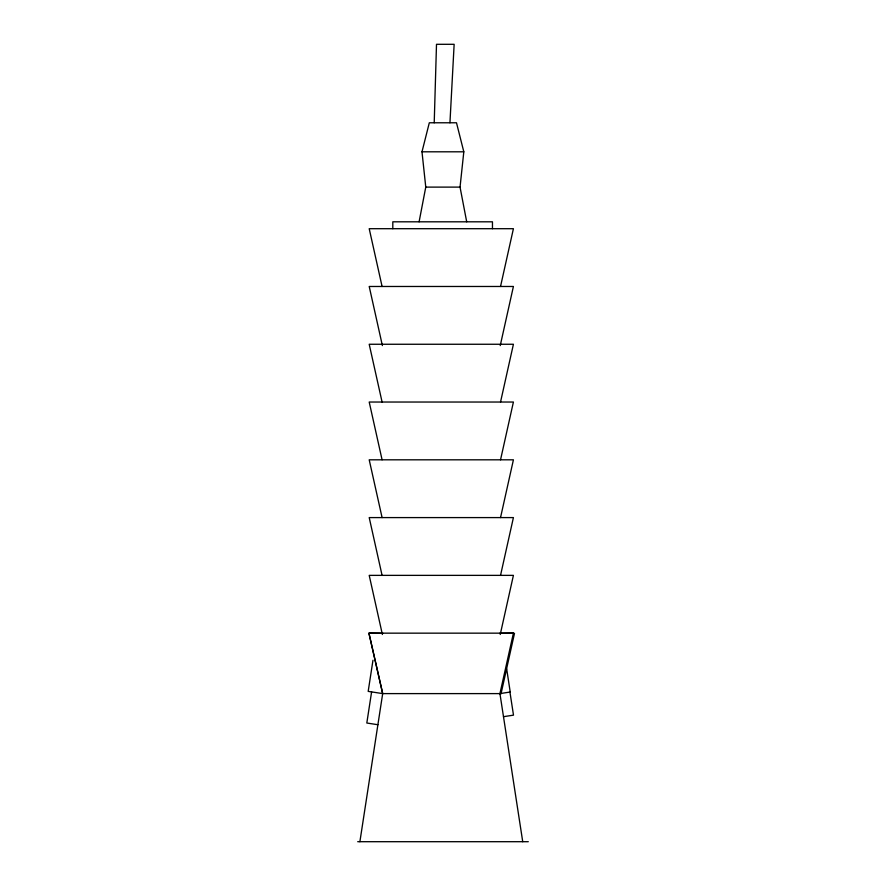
<?xml version="1.0" encoding="UTF-8"?>
<svg xmlns="http://www.w3.org/2000/svg" width="886" height="886" viewBox="0 0 886 886"><rect width="100%" height="100%" fill="white"/><g stroke="black" fill="none" stroke-linecap="round" stroke-linejoin="round"><path stroke-width="1.33" d="M434.218 122.777L436.499 44.3L454.141 44.3L449.944 122.777M466.7 221.81L460.044 187.112L463.81 151.805L456.489 122.777L429.311 122.777L421.991 151.805L425.767 187.112L419.1 221.81M372.973 660.258L368.188 691.379L382.686 693.605L499.937 693.605L510.225 692.021L506.681 668.952M371.599 691.9L366.815 723.02L377.901 724.726M359.893 841.7L382.686 693.605L368.941 633.213L382.686 693.605M500.535 286.466L513.415 228.699L369.207 228.699L382.087 286.466M500.236 345.584L513.415 286.477L369.207 286.477L382.387 345.584M500.535 402.022L513.415 344.255L369.207 344.255L382.087 402.022M500.535 459.801L513.415 402.034L369.207 402.034L382.087 459.801M500.535 517.579L513.415 459.812L369.207 459.812L382.087 517.579M500.535 575.368L513.415 517.59L369.207 517.59L382.087 575.368M500.236 634.487L513.415 575.368L369.207 575.368L382.387 634.487M499.937 693.605L513.415 633.158L514.489 633.39L501.011 693.849L499.937 693.605L522.729 841.7M503.492 716.685L513.492 715.146L509.937 692.066M421.991 151.805L463.81 151.805M425.767 187.112L460.044 187.112M382.94 633.302L369.207 633.158L513.415 633.158L499.682 633.302M357.7 841.7L528.3 841.7M492.461 228.699L492.461 221.81L392.808 221.81L392.808 228.699"/></g></svg>
